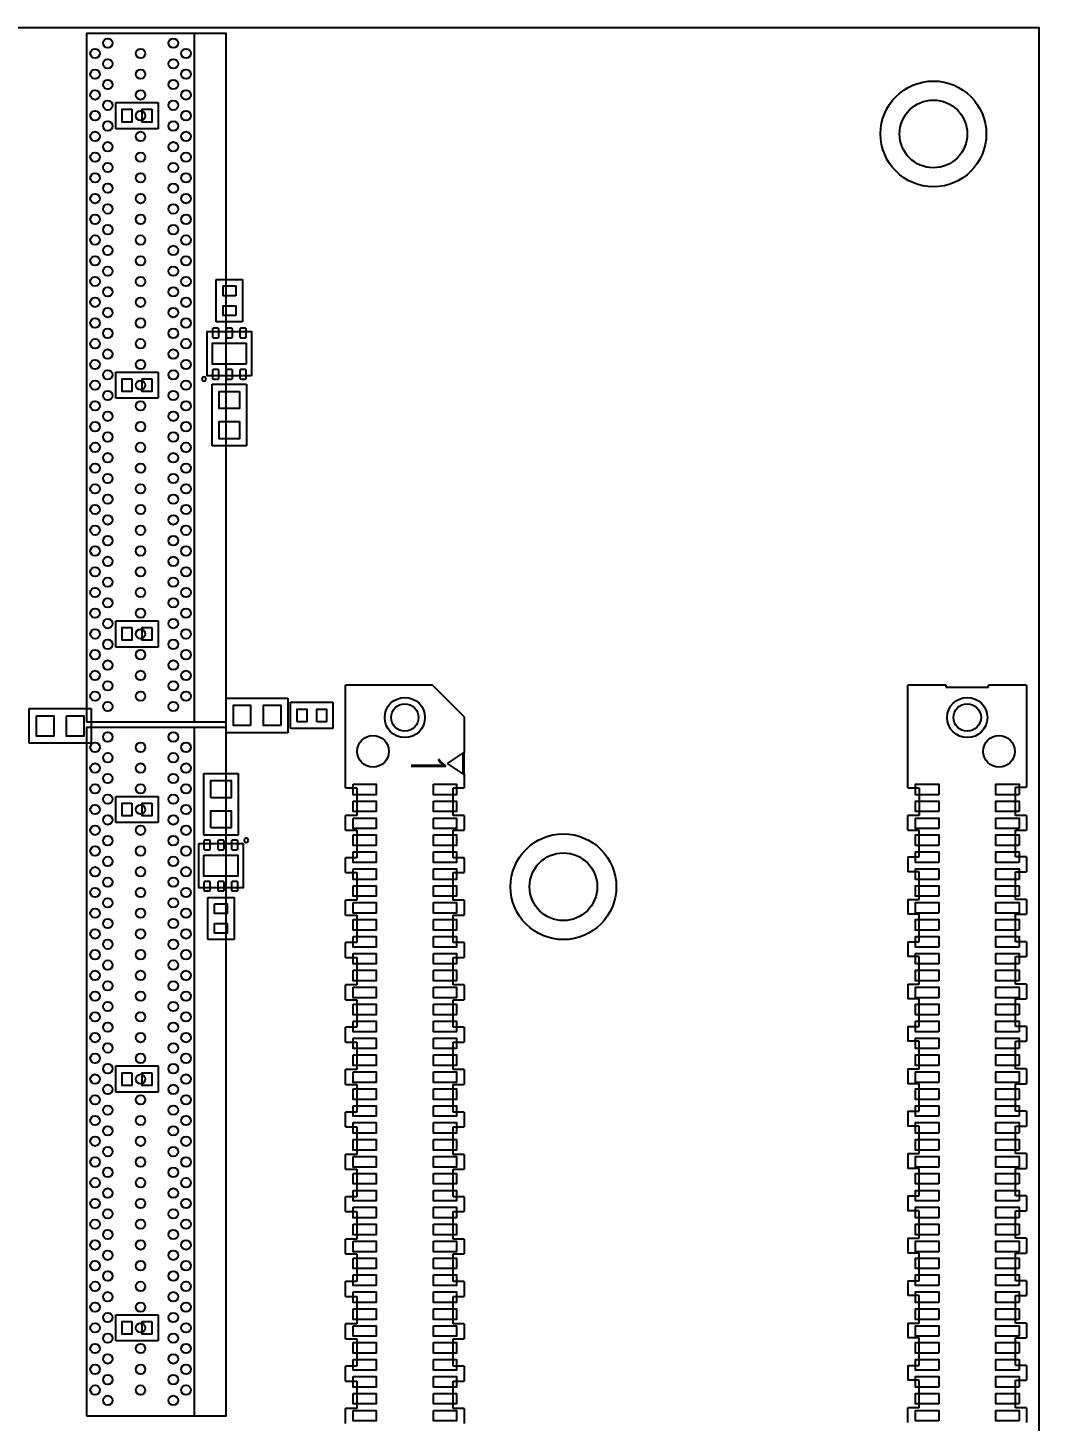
# Model space of a CAD drawing. Extents: x 0 to 85, y 0 to 131.
# Drawn here: x 37.2 to 85, y 65.3 to 131.2 of the extents above; entities that cross this region are included whole.
import ezdxf

# ---------------------------------------------------------------- set-up
doc = ezdxf.new("R2010")
doc.units = 0
doc.header["$MEASUREMENT"] = 0
doc.layers.get('0').update_dxf_attribs({"color": 2, "true_color": 0xffff00})
for name, color, linetype, true_color in [('1', 3, 'Continuous', 0x00ff00), ('2', 94, 'Continuous', 0x008000), ('3', 1, 'Continuous', 0xff0000), ('4', 14, 'Continuous', 0x800000)]:
    doc.layers.add(name, color=color, linetype=linetype, true_color=true_color)
doc.layers.add('MNT_HOLES', color=6, linetype='Continuous', lineweight=25, true_color=0xff00ff)
doc.styles.add('textstyle2', font='')
doc.styles.get('textstyle2').set_extended_font_data('standard')

msp = doc.modelspace()

# ---------------------------------------------------------------- linework, layer by layer
msp.add_lwpolyline([(85, 0), (85, 131.2), (0, 131.2), (0, 0)], close=True)
at = {"layer": '1'}
for points in [[(41.329, 127.67), (43.331, 127.67)], [(41.329, 126.43), (41.329, 127.67)], [(43.331, 127.67), (43.33, 127.07)], [(43.33, 127.07), (43.331, 126.43)], [(43.331, 126.43), (41.329, 126.43)], [(46.08, 119.3), (47.32, 119.3)], [(46.08, 117.3), (46.08, 119.3)], [(47.32, 119.3), (47.32, 117.3)], [(46.72, 117.3), (46.08, 117.3)], [(47.32, 117.3), (46.72, 117.3)], [(47.75, 114.75), (45.65, 114.75), (45.65, 116.85), (47.75, 116.85), (47.75, 114.75)], [(41.33, 114.93), (43.33, 114.93)], [(41.33, 113.69), (41.33, 114.93)], [(43.33, 114.93), (43.33, 114.33)], [(43.33, 114.33), (43.33, 113.69)], [(45.887, 114.36), (47.513, 114.36)], [(45.887, 111.439), (45.887, 114.36)], [(47.513, 114.36), (47.513, 111.439)], [(43.33, 113.69), (41.33, 113.69)], [(47.513, 111.439), (45.887, 111.439)], [(41.33, 103.17), (43.33, 103.17)], [(41.33, 101.93), (41.33, 103.17)], [(43.33, 103.17), (43.33, 102.57)], [(43.33, 102.57), (43.33, 101.93)], [(43.33, 101.93), (41.33, 101.93)], [(56.302, 100.13), (52.196, 100.13)], [(52.196, 95.273), (52.196, 100.13)], [(52.196, 95.273), (52.196, 100.13)], [(57.804, 98.628), (56.302, 100.13)], [(78.796, 95.272), (78.796, 100.13)], [(80.598, 100.13), (78.796, 100.13)], [(80.598, 100.029), (80.598, 100.13)], [(82.601, 100.029), (82.601, 100.13)], [(84.404, 100.13), (82.601, 100.13)], [(84.404, 100.13), (84.404, 95.312)], [(46.55, 99.513), (49.472, 99.513)], [(46.551, 97.875), (46.55, 99.513)], [(49.472, 99.513), (49.472, 97.875)], [(80.598, 100.029), (82.601, 100.029)], [(37.24, 99.019), (40.161, 99.019)], [(37.24, 97.381), (37.24, 99.019)], [(40.161, 99.019), (40.161, 97.381)], [(49.6, 99.32), (51.6, 99.32)], [(49.6, 98.68), (49.6, 99.32)], [(51.6, 99.32), (51.6, 98.08)], [(49.6, 98.08), (49.6, 98.68)], [(57.804, 98.628), (57.804, 96.925)], [(49.472, 97.875), (46.551, 97.875)], [(51.6, 98.08), (49.6, 98.08)], [(40.161, 97.381), (37.24, 97.381)], [(57.755, 96.925), (57.003, 96.425)], [(57.755, 95.924), (57.755, 96.925)], [(57.755, 96.925), (57.804, 96.925)], [(57.804, 96.425), (57.804, 96.925)], [(57.003, 96.425), (57.755, 95.924)], [(57.755, 96.425), (57.804, 96.425)], [(57.804, 95.924), (57.804, 96.425)], [(45.487, 93.04), (45.487, 95.961)], [(45.487, 95.961), (47.113, 95.961)], [(47.113, 95.961), (47.113, 93.04)], [(57.755, 95.924), (57.804, 95.924)], [(57.804, 95.924), (57.804, 95.273)], [(57.804, 95.924), (57.804, 95.273)], [(57.804, 95.924), (57.804, 95.273)], [(41.33, 94.87), (43.33, 94.87)], [(41.33, 93.63), (41.33, 94.87)], [(43.33, 94.87), (43.33, 94.27)], [(52.196, 95.273), (52.722, 95.273)], [(52.722, 95.273), (52.722, 93.971)], [(57.279, 95.273), (57.804, 95.273)], [(57.279, 93.971), (57.279, 95.273)], [(78.796, 95.272), (79.321, 95.272)], [(79.321, 95.272), (79.321, 93.97)], [(83.878, 93.97), (83.878, 95.312)], [(83.878, 95.312), (84.404, 95.312)], [(43.33, 94.27), (43.33, 93.63)], [(43.33, 93.63), (41.33, 93.63)], [(52.722, 93.971), (52.196, 93.971)], [(52.196, 93.27), (52.196, 93.971)], [(57.804, 93.971), (57.279, 93.971)], [(57.804, 93.971), (57.804, 93.27)], [(78.796, 93.269), (78.796, 93.97)], [(79.321, 93.97), (78.796, 93.97)], [(84.404, 93.97), (83.878, 93.97)], [(84.404, 93.97), (84.404, 93.269)], [(47.113, 93.04), (45.487, 93.04)], [(52.196, 93.27), (52.722, 93.27)], [(52.722, 93.27), (52.722, 91.968)], [(57.279, 93.27), (57.804, 93.27)], [(57.279, 91.968), (57.279, 93.27)], [(78.796, 93.269), (79.321, 93.269)], [(79.321, 92.008), (79.321, 93.269)], [(83.878, 93.269), (84.404, 93.269)], [(83.878, 92.008), (83.878, 93.269)], [(45.25, 92.65), (47.35, 92.65), (47.35, 90.55), (45.25, 90.55), (45.25, 92.65)], [(52.722, 91.968), (52.196, 91.968)], [(52.196, 91.267), (52.196, 91.968)], [(57.804, 91.968), (57.279, 91.968)], [(57.804, 91.968), (57.804, 91.267)], [(78.795, 92.008), (79.321, 92.008)], [(78.795, 92.008), (78.795, 91.307)], [(84.404, 92.008), (83.878, 92.008)], [(84.404, 92.008), (84.404, 91.307)], [(52.196, 91.267), (52.722, 91.267)], [(52.722, 91.267), (52.722, 89.966)], [(57.279, 89.966), (57.279, 91.267)], [(57.279, 91.267), (57.804, 91.267)], [(79.321, 91.307), (78.795, 91.307)], [(79.321, 90.005), (79.321, 91.307)], [(83.878, 90.005), (83.878, 91.307)], [(83.878, 91.307), (84.404, 91.307)], [(45.68, 90.1), (46.28, 90.1)], [(45.68, 88.1), (45.68, 90.1)], [(46.28, 90.1), (46.92, 90.1)], [(46.92, 90.1), (46.92, 88.1)], [(52.722, 89.966), (52.196, 89.966)], [(52.196, 89.264), (52.196, 89.966)], [(57.804, 89.966), (57.279, 89.966)], [(57.804, 89.966), (57.804, 89.264)], [(78.795, 90.005), (78.795, 89.304)], [(78.795, 90.005), (79.321, 90.005)], [(84.404, 90.005), (83.878, 90.005)], [(84.404, 90.005), (84.404, 89.304)], [(52.196, 89.264), (52.722, 89.264)], [(52.722, 89.264), (52.722, 87.963)], [(57.279, 87.963), (57.279, 89.264)], [(57.279, 89.264), (57.804, 89.264)], [(79.321, 89.304), (78.795, 89.304)], [(79.321, 88.002), (79.321, 89.304)], [(83.878, 88.002), (83.878, 89.304)], [(83.878, 89.304), (84.404, 89.304)], [(46.92, 88.1), (45.68, 88.1)], [(52.722, 87.963), (52.196, 87.963)], [(52.196, 87.261), (52.196, 87.963)], [(57.804, 87.963), (57.279, 87.963)], [(57.804, 87.963), (57.804, 87.261)], [(78.795, 88.002), (79.321, 88.002)], [(78.795, 88.002), (78.795, 87.301)], [(84.404, 88.002), (83.878, 88.002)], [(84.404, 88.002), (84.404, 87.301)], [(52.196, 87.261), (52.722, 87.261)], [(52.722, 87.261), (52.722, 85.96)], [(57.279, 85.96), (57.279, 87.261)], [(57.279, 87.261), (57.804, 87.261)], [(79.321, 87.301), (78.795, 87.301)], [(79.321, 85.999), (79.321, 87.301)], [(83.878, 85.999), (83.878, 87.301)], [(83.878, 87.301), (84.404, 87.301)], [(52.722, 85.96), (52.196, 85.96)], [(52.196, 85.259), (52.196, 85.96)], [(57.804, 85.96), (57.279, 85.96)], [(57.804, 85.96), (57.804, 85.259)], [(78.795, 85.999), (78.795, 85.298)], [(78.795, 85.999), (79.321, 85.999)], [(84.404, 85.999), (83.878, 85.999)], [(84.404, 85.999), (84.404, 85.298)], [(52.196, 85.259), (52.722, 85.259)], [(52.722, 85.259), (52.722, 83.957)], [(57.279, 85.259), (57.804, 85.259)], [(57.279, 83.957), (57.279, 85.259)], [(79.321, 85.298), (78.795, 85.298)], [(79.321, 83.996), (79.321, 85.298)], [(83.878, 83.996), (83.878, 85.298)], [(83.878, 85.298), (84.404, 85.298)], [(52.722, 83.957), (52.196, 83.957)], [(52.196, 83.256), (52.196, 83.957)], [(57.804, 83.957), (57.279, 83.957)], [(57.804, 83.957), (57.804, 83.256)], [(78.795, 83.996), (79.321, 83.996)], [(78.795, 83.996), (78.795, 83.295)], [(84.404, 83.996), (83.878, 83.996)], [(84.404, 83.996), (84.404, 83.295)], [(52.196, 83.256), (52.722, 83.256)], [(52.722, 83.256), (52.722, 81.954)], [(57.279, 83.256), (57.804, 83.256)], [(57.279, 81.954), (57.279, 83.256)], [(79.321, 83.295), (78.795, 83.295)], [(79.321, 81.993), (79.321, 83.295)], [(83.878, 81.993), (83.878, 83.295)], [(83.878, 83.295), (84.404, 83.295)], [(41.33, 82.13), (43.33, 82.13)], [(41.33, 80.89), (41.33, 82.13)], [(43.33, 82.13), (43.33, 81.53)], [(52.722, 81.954), (52.196, 81.954)], [(52.196, 81.253), (52.196, 81.954)], [(57.804, 81.954), (57.279, 81.954)], [(57.804, 81.954), (57.804, 81.253)], [(78.795, 81.993), (78.795, 81.292)], [(78.795, 81.993), (79.321, 81.993)], [(84.404, 81.993), (83.878, 81.993)], [(84.404, 81.993), (84.404, 81.292)], [(43.33, 81.53), (43.33, 80.89)], [(52.196, 81.253), (52.722, 81.253)], [(52.722, 81.253), (52.722, 79.951)], [(57.279, 79.951), (57.279, 81.253)], [(57.279, 81.253), (57.804, 81.253)], [(79.321, 81.292), (78.795, 81.292)], [(79.321, 79.99), (79.321, 81.292)], [(83.878, 79.99), (83.878, 81.292)], [(83.878, 81.292), (84.404, 81.292)], [(43.33, 80.89), (41.33, 80.89)], [(52.722, 79.951), (52.196, 79.951)], [(52.196, 79.25), (52.196, 79.951)], [(57.804, 79.951), (57.279, 79.951)], [(57.804, 79.951), (57.804, 79.25)], [(78.795, 79.99), (79.321, 79.99)], [(78.795, 79.99), (78.795, 79.289)], [(84.404, 79.99), (83.878, 79.99)], [(84.404, 79.99), (84.404, 79.289)], [(52.196, 79.25), (52.722, 79.25)], [(52.722, 79.25), (52.722, 77.948)], [(57.279, 79.25), (57.804, 79.25)], [(57.279, 77.948), (57.279, 79.25)], [(79.321, 79.289), (78.795, 79.289)], [(79.321, 77.987), (79.321, 79.289)], [(83.878, 77.987), (83.878, 79.289)], [(83.878, 79.289), (84.404, 79.289)], [(52.722, 77.948), (52.196, 77.948)], [(52.196, 77.247), (52.196, 77.948)], [(57.804, 77.948), (57.279, 77.948)], [(57.804, 77.948), (57.804, 77.247)], [(78.795, 77.987), (78.795, 77.286)], [(78.795, 77.987), (79.321, 77.987)], [(84.404, 77.987), (83.878, 77.987)], [(84.404, 77.987), (84.404, 77.286)], [(52.196, 77.247), (52.722, 77.247)], [(52.722, 77.247), (52.722, 75.945)], [(57.279, 77.247), (57.804, 77.247)], [(57.279, 75.945), (57.279, 77.247)], [(79.321, 77.286), (78.795, 77.286)], [(79.321, 75.984), (79.321, 77.286)], [(83.878, 75.984), (83.878, 77.286)], [(83.878, 77.286), (84.404, 77.286)], [(52.722, 75.945), (52.196, 75.945)], [(52.196, 75.244), (52.196, 75.945)], [(57.804, 75.945), (57.279, 75.945)], [(57.804, 75.945), (57.804, 75.244)], [(78.795, 75.984), (79.321, 75.984)], [(78.795, 75.984), (78.795, 75.283)], [(84.404, 75.984), (83.878, 75.984)], [(84.404, 75.984), (84.404, 75.283)], [(52.196, 75.244), (52.722, 75.244)], [(52.722, 75.244), (52.722, 73.942)], [(57.279, 73.942), (57.279, 75.244)], [(57.279, 75.244), (57.804, 75.244)], [(79.321, 75.283), (78.795, 75.283)], [(79.321, 73.982), (79.321, 75.283)], [(83.878, 73.982), (83.878, 75.283)], [(83.878, 75.283), (84.404, 75.283)], [(52.722, 73.942), (52.196, 73.942)], [(52.196, 73.241), (52.196, 73.942)], [(57.804, 73.942), (57.279, 73.942)], [(57.804, 73.942), (57.804, 73.241)], [(78.795, 73.982), (78.795, 73.28)], [(78.795, 73.982), (79.321, 73.982)], [(84.404, 73.982), (83.878, 73.982)], [(84.404, 73.982), (84.404, 73.28)], [(52.196, 73.241), (52.722, 73.241)], [(52.722, 73.241), (52.722, 71.939)], [(57.279, 73.241), (57.804, 73.241)], [(57.279, 71.939), (57.279, 73.241)], [(79.321, 73.28), (78.795, 73.28)], [(79.321, 71.979), (79.321, 73.28)], [(83.878, 71.979), (83.878, 73.28)], [(83.878, 73.28), (84.404, 73.28)], [(52.722, 71.939), (52.196, 71.939)], [(52.196, 71.238), (52.196, 71.939)], [(57.804, 71.939), (57.279, 71.939)], [(57.804, 71.939), (57.804, 71.238)], [(78.795, 71.979), (79.321, 71.979)], [(78.795, 71.979), (78.795, 71.277)], [(84.404, 71.979), (83.878, 71.979)], [(84.404, 71.979), (84.404, 71.277)], [(52.196, 71.238), (52.722, 71.238)], [(52.722, 71.238), (52.722, 69.936)], [(57.279, 71.238), (57.804, 71.238)], [(57.279, 69.936), (57.279, 71.238)], [(79.321, 71.277), (78.795, 71.277)], [(79.321, 69.976), (79.321, 71.277)], [(83.878, 69.976), (83.878, 71.277)], [(83.878, 71.277), (84.404, 71.277)], [(41.33, 70.37), (43.33, 70.37)], [(41.33, 69.13), (41.33, 70.37)], [(43.33, 70.37), (43.33, 69.77)], [(52.196, 69.235), (52.196, 69.936)], [(52.722, 69.936), (52.196, 69.936)], [(57.804, 69.936), (57.279, 69.936)], [(57.804, 69.936), (57.804, 69.235)], [(78.795, 69.976), (78.795, 69.275)], [(78.795, 69.976), (79.321, 69.976)], [(84.404, 69.976), (83.878, 69.976)], [(84.404, 69.976), (84.404, 69.275)], [(43.33, 69.77), (43.33, 69.13)], [(52.196, 69.235), (52.722, 69.235)], [(52.722, 69.235), (52.722, 67.934)], [(57.279, 67.934), (57.279, 69.235)], [(57.279, 69.235), (57.804, 69.235)], [(79.321, 69.275), (78.795, 69.275)], [(79.321, 67.973), (79.321, 69.275)], [(83.878, 67.973), (83.878, 69.275)], [(83.878, 69.275), (84.404, 69.275)], [(43.33, 69.13), (41.33, 69.13)], [(52.722, 67.934), (52.196, 67.934)], [(52.196, 67.233), (52.196, 67.934)], [(57.804, 67.934), (57.279, 67.934)], [(57.804, 67.934), (57.804, 67.233)], [(78.795, 67.973), (79.321, 67.973)], [(78.795, 67.973), (78.795, 67.272)], [(84.404, 67.973), (83.878, 67.973)], [(84.404, 67.973), (84.404, 67.272)], [(52.196, 67.233), (52.722, 67.233)], [(52.722, 67.233), (52.722, 65.931)], [(57.279, 65.931), (57.279, 67.233)], [(57.279, 67.233), (57.804, 67.233)], [(79.321, 67.272), (78.795, 67.272)], [(79.321, 65.97), (79.321, 67.272)], [(83.878, 65.97), (83.878, 67.272)], [(83.878, 67.272), (84.404, 67.272)], [(52.722, 65.931), (52.196, 65.931)], [(52.196, 65.23), (52.196, 65.931)], [(57.804, 65.931), (57.279, 65.931)], [(57.804, 65.931), (57.804, 65.23)], [(78.796, 65.269), (78.796, 65.97)], [(79.321, 65.97), (78.796, 65.97)], [(84.404, 65.97), (83.878, 65.97)], [(84.404, 65.97), (84.404, 65.269)]]:
    msp.add_lwpolyline(points, dxfattribs=at)
for points in [[(45.6, 114.6, 1), (45.4, 114.6, 1), (45.6, 114.6)], [(47.6, 92.8, 1), (47.4, 92.8, 1), (47.6, 92.8)]]:
    msp.add_lwpolyline(points, format="xyb", dxfattribs=at)
at = {"layer": '2'}
for points in [[(42.09, 127.35), (42.09, 126.75), (41.63, 126.75), (41.63, 127.35)], [(43.03, 127.35), (43.03, 126.75), (42.57, 126.75), (42.57, 127.35)], [(47, 118.54), (46.4, 118.54), (46.4, 119), (47, 119)], [(47, 117.6), (46.4, 117.6), (46.4, 118.06), (47, 118.06)], [(47.5, 115.3), (45.9, 115.3), (45.9, 116.3), (47.5, 116.3)], [(42.09, 114.61), (42.09, 114.01), (41.63, 114.01), (41.63, 114.61)], [(43.03, 114.61), (43.03, 114.01), (42.57, 114.01), (42.57, 114.61)], [(47.182, 114.016), (47.182, 113.204), (46.218, 113.204), (46.218, 114.016)], [(47.182, 112.594), (47.182, 111.781), (46.218, 111.781), (46.218, 112.594)], [(42.09, 102.85), (42.09, 102.25), (41.63, 102.25), (41.63, 102.85)], [(43.03, 102.85), (43.03, 102.25), (42.57, 102.25), (42.57, 102.85)], [(47.706, 98.218), (46.894, 98.218), (46.894, 99.183), (47.706, 99.183)], [(49.129, 98.218), (48.316, 98.218), (48.316, 99.183), (49.129, 99.183)], [(49.9, 98.4), (49.9, 99), (50.36, 99), (50.36, 98.4)], [(50.84, 98.4), (50.84, 99), (51.3, 99), (51.3, 98.4)], [(37.584, 98.677), (38.397, 98.677), (38.397, 97.712), (37.584, 97.712)], [(39.005, 98.677), (39.819, 98.677), (39.819, 97.712), (39.005, 97.712)], [(45.817, 94.805), (45.817, 95.618), (46.782, 95.618), (46.782, 94.805)], [(52.55, 95.45), (53.65, 95.45), (53.65, 94.95), (52.55, 94.95)], [(56.35, 95.45), (57.45, 95.45), (57.45, 94.95), (56.35, 94.95)], [(80.25, 94.95), (79.15, 94.95), (79.15, 95.45), (80.25, 95.45)], [(84.05, 94.95), (82.95, 94.95), (82.95, 95.45), (84.05, 95.45)], [(42.09, 94.55), (42.09, 93.95), (41.63, 93.95), (41.63, 94.55)], [(43.03, 94.55), (43.03, 93.95), (42.57, 93.95), (42.57, 94.55)], [(45.817, 93.383), (45.817, 94.196), (46.782, 94.196), (46.782, 93.383)], [(52.55, 94.65), (53.65, 94.65), (53.65, 94.15), (52.55, 94.15)], [(56.35, 94.65), (57.45, 94.65), (57.45, 94.15), (56.35, 94.15)], [(80.25, 94.15), (79.15, 94.15), (79.15, 94.65), (80.25, 94.65)], [(84.05, 94.15), (82.95, 94.15), (82.95, 94.65), (84.05, 94.65)], [(52.55, 93.85), (53.65, 93.85), (53.65, 93.35), (52.55, 93.35)], [(56.35, 93.85), (57.45, 93.85), (57.45, 93.35), (56.35, 93.35)], [(80.25, 93.35), (79.15, 93.35), (79.15, 93.85), (80.25, 93.85)], [(84.05, 93.35), (82.95, 93.35), (82.95, 93.85), (84.05, 93.85)], [(52.55, 93.05), (53.65, 93.05), (53.65, 92.55), (52.55, 92.55)], [(56.35, 93.05), (57.45, 93.05), (57.45, 92.55), (56.35, 92.55)], [(80.25, 92.55), (79.15, 92.55), (79.15, 93.05), (80.25, 93.05)], [(84.05, 92.55), (82.95, 92.55), (82.95, 93.05), (84.05, 93.05)], [(52.55, 92.25), (53.65, 92.25), (53.65, 91.75), (52.55, 91.75)], [(56.35, 92.25), (57.45, 92.25), (57.45, 91.75), (56.35, 91.75)], [(80.25, 91.75), (79.15, 91.75), (79.15, 92.25), (80.25, 92.25)], [(84.05, 91.75), (82.95, 91.75), (82.95, 92.25), (84.05, 92.25)], [(45.5, 92.1), (47.1, 92.1), (47.1, 91.1), (45.5, 91.1)], [(52.55, 91.45), (53.65, 91.45), (53.65, 90.95), (52.55, 90.95)], [(56.35, 91.45), (57.45, 91.45), (57.45, 90.95), (56.35, 90.95)], [(80.25, 90.95), (79.15, 90.95), (79.15, 91.45), (80.25, 91.45)], [(84.05, 90.95), (82.95, 90.95), (82.95, 91.45), (84.05, 91.45)], [(52.55, 90.65), (53.65, 90.65), (53.65, 90.15), (52.55, 90.15)], [(56.35, 90.65), (57.45, 90.65), (57.45, 90.15), (56.35, 90.15)], [(80.25, 90.15), (79.15, 90.15), (79.15, 90.65), (80.25, 90.65)], [(84.05, 90.15), (82.95, 90.15), (82.95, 90.65), (84.05, 90.65)], [(46, 89.8), (46.6, 89.8), (46.6, 89.34), (46, 89.34)], [(52.55, 89.85), (53.65, 89.85), (53.65, 89.35), (52.55, 89.35)], [(56.35, 89.85), (57.45, 89.85), (57.45, 89.35), (56.35, 89.35)], [(80.25, 89.35), (79.15, 89.35), (79.15, 89.85), (80.25, 89.85)], [(84.05, 89.35), (82.95, 89.35), (82.95, 89.85), (84.05, 89.85)], [(52.55, 89.05), (53.65, 89.05), (53.65, 88.55), (52.55, 88.55)], [(56.35, 89.05), (57.45, 89.05), (57.45, 88.55), (56.35, 88.55)], [(80.25, 88.55), (79.15, 88.55), (79.15, 89.05), (80.25, 89.05)], [(84.05, 88.55), (82.95, 88.55), (82.95, 89.05), (84.05, 89.05)], [(46, 88.86), (46.6, 88.86), (46.6, 88.4), (46, 88.4)], [(52.55, 88.25), (53.65, 88.25), (53.65, 87.75), (52.55, 87.75)], [(56.35, 88.25), (57.45, 88.25), (57.45, 87.75), (56.35, 87.75)], [(80.25, 87.75), (79.15, 87.75), (79.15, 88.25), (80.25, 88.25)], [(84.05, 87.75), (82.95, 87.75), (82.95, 88.25), (84.05, 88.25)], [(52.55, 87.45), (53.65, 87.45), (53.65, 86.95), (52.55, 86.95)], [(56.35, 87.45), (57.45, 87.45), (57.45, 86.95), (56.35, 86.95)], [(80.25, 86.95), (79.15, 86.95), (79.15, 87.45), (80.25, 87.45)], [(84.05, 86.95), (82.95, 86.95), (82.95, 87.45), (84.05, 87.45)], [(52.55, 86.65), (53.65, 86.65), (53.65, 86.15), (52.55, 86.15)], [(56.35, 86.65), (57.45, 86.65), (57.45, 86.15), (56.35, 86.15)], [(80.25, 86.15), (79.15, 86.15), (79.15, 86.65), (80.25, 86.65)], [(84.05, 86.15), (82.95, 86.15), (82.95, 86.65), (84.05, 86.65)], [(52.55, 85.85), (53.65, 85.85), (53.65, 85.35), (52.55, 85.35)], [(56.35, 85.85), (57.45, 85.85), (57.45, 85.35), (56.35, 85.35)], [(80.25, 85.35), (79.15, 85.35), (79.15, 85.85), (80.25, 85.85)], [(84.05, 85.35), (82.95, 85.35), (82.95, 85.85), (84.05, 85.85)], [(52.55, 85.05), (53.65, 85.05), (53.65, 84.55), (52.55, 84.55)], [(56.35, 85.05), (57.45, 85.05), (57.45, 84.55), (56.35, 84.55)], [(80.25, 84.55), (79.15, 84.55), (79.15, 85.05), (80.25, 85.05)], [(84.05, 84.55), (82.95, 84.55), (82.95, 85.05), (84.05, 85.05)], [(52.55, 84.25), (53.65, 84.25), (53.65, 83.75), (52.55, 83.75)], [(56.35, 84.25), (57.45, 84.25), (57.45, 83.75), (56.35, 83.75)], [(80.25, 83.75), (79.15, 83.75), (79.15, 84.25), (80.25, 84.25)], [(84.05, 83.75), (82.95, 83.75), (82.95, 84.25), (84.05, 84.25)], [(52.55, 83.45), (53.65, 83.45), (53.65, 82.95), (52.55, 82.95)], [(56.35, 83.45), (57.45, 83.45), (57.45, 82.95), (56.35, 82.95)], [(80.25, 82.95), (79.15, 82.95), (79.15, 83.45), (80.25, 83.45)], [(84.05, 82.95), (82.95, 82.95), (82.95, 83.45), (84.05, 83.45)], [(52.55, 82.65), (53.65, 82.65), (53.65, 82.15), (52.55, 82.15)], [(56.35, 82.65), (57.45, 82.65), (57.45, 82.15), (56.35, 82.15)], [(80.25, 82.15), (79.15, 82.15), (79.15, 82.65), (80.25, 82.65)], [(84.05, 82.15), (82.95, 82.15), (82.95, 82.65), (84.05, 82.65)], [(42.09, 81.81), (42.09, 81.21), (41.63, 81.21), (41.63, 81.81)], [(43.03, 81.81), (43.03, 81.21), (42.57, 81.21), (42.57, 81.81)], [(52.55, 81.85), (53.65, 81.85), (53.65, 81.35), (52.55, 81.35)], [(56.35, 81.85), (57.45, 81.85), (57.45, 81.35), (56.35, 81.35)], [(80.25, 81.35), (79.15, 81.35), (79.15, 81.85), (80.25, 81.85)], [(84.05, 81.35), (82.95, 81.35), (82.95, 81.85), (84.05, 81.85)], [(52.55, 81.05), (53.65, 81.05), (53.65, 80.55), (52.55, 80.55)], [(56.35, 81.05), (57.45, 81.05), (57.45, 80.55), (56.35, 80.55)], [(80.25, 80.55), (79.15, 80.55), (79.15, 81.05), (80.25, 81.05)], [(84.05, 80.55), (82.95, 80.55), (82.95, 81.05), (84.05, 81.05)], [(52.55, 80.25), (53.65, 80.25), (53.65, 79.75), (52.55, 79.75)], [(56.35, 80.25), (57.45, 80.25), (57.45, 79.75), (56.35, 79.75)], [(80.25, 79.75), (79.15, 79.75), (79.15, 80.25), (80.25, 80.25)], [(84.05, 79.75), (82.95, 79.75), (82.95, 80.25), (84.05, 80.25)], [(52.55, 79.45), (53.65, 79.45), (53.65, 78.95), (52.55, 78.95)], [(56.35, 79.45), (57.45, 79.45), (57.45, 78.95), (56.35, 78.95)], [(80.25, 78.95), (79.15, 78.95), (79.15, 79.45), (80.25, 79.45)], [(84.05, 78.95), (82.95, 78.95), (82.95, 79.45), (84.05, 79.45)], [(52.55, 78.65), (53.65, 78.65), (53.65, 78.15), (52.55, 78.15)], [(56.35, 78.65), (57.45, 78.65), (57.45, 78.15), (56.35, 78.15)], [(80.25, 78.15), (79.15, 78.15), (79.15, 78.65), (80.25, 78.65)], [(84.05, 78.15), (82.95, 78.15), (82.95, 78.65), (84.05, 78.65)], [(52.55, 77.85), (53.65, 77.85), (53.65, 77.35), (52.55, 77.35)], [(56.35, 77.85), (57.45, 77.85), (57.45, 77.35), (56.35, 77.35)], [(80.25, 77.35), (79.15, 77.35), (79.15, 77.85), (80.25, 77.85)], [(84.05, 77.35), (82.95, 77.35), (82.95, 77.85), (84.05, 77.85)], [(52.55, 77.05), (53.65, 77.05), (53.65, 76.55), (52.55, 76.55)], [(56.35, 77.05), (57.45, 77.05), (57.45, 76.55), (56.35, 76.55)], [(80.25, 76.55), (79.15, 76.55), (79.15, 77.05), (80.25, 77.05)], [(84.05, 76.55), (82.95, 76.55), (82.95, 77.05), (84.05, 77.05)], [(52.55, 76.25), (53.65, 76.25), (53.65, 75.75), (52.55, 75.75)], [(56.35, 76.25), (57.45, 76.25), (57.45, 75.75), (56.35, 75.75)], [(80.25, 75.75), (79.15, 75.75), (79.15, 76.25), (80.25, 76.25)], [(84.05, 75.75), (82.95, 75.75), (82.95, 76.25), (84.05, 76.25)], [(52.55, 75.45), (53.65, 75.45), (53.65, 74.95), (52.55, 74.95)], [(56.35, 75.45), (57.45, 75.45), (57.45, 74.95), (56.35, 74.95)], [(80.25, 74.95), (79.15, 74.95), (79.15, 75.45), (80.25, 75.45)], [(84.05, 74.95), (82.95, 74.95), (82.95, 75.45), (84.05, 75.45)], [(52.55, 74.65), (53.65, 74.65), (53.65, 74.15), (52.55, 74.15)], [(56.35, 74.65), (57.45, 74.65), (57.45, 74.15), (56.35, 74.15)], [(80.25, 74.15), (79.15, 74.15), (79.15, 74.65), (80.25, 74.65)], [(84.05, 74.15), (82.95, 74.15), (82.95, 74.65), (84.05, 74.65)], [(52.55, 73.85), (53.65, 73.85), (53.65, 73.35), (52.55, 73.35)], [(56.35, 73.85), (57.45, 73.85), (57.45, 73.35), (56.35, 73.35)], [(80.25, 73.35), (79.15, 73.35), (79.15, 73.85), (80.25, 73.85)], [(84.05, 73.35), (82.95, 73.35), (82.95, 73.85), (84.05, 73.85)], [(52.55, 73.05), (53.65, 73.05), (53.65, 72.55), (52.55, 72.55)], [(56.35, 73.05), (57.45, 73.05), (57.45, 72.55), (56.35, 72.55)], [(80.25, 72.55), (79.15, 72.55), (79.15, 73.05), (80.25, 73.05)], [(84.05, 72.55), (82.95, 72.55), (82.95, 73.05), (84.05, 73.05)], [(52.55, 72.25), (53.65, 72.25), (53.65, 71.75), (52.55, 71.75)], [(56.35, 72.25), (57.45, 72.25), (57.45, 71.75), (56.35, 71.75)], [(80.25, 71.75), (79.15, 71.75), (79.15, 72.25), (80.25, 72.25)], [(84.05, 71.75), (82.95, 71.75), (82.95, 72.25), (84.05, 72.25)], [(52.55, 71.45), (53.65, 71.45), (53.65, 70.95), (52.55, 70.95)], [(56.35, 71.45), (57.45, 71.45), (57.45, 70.95), (56.35, 70.95)], [(80.25, 70.95), (79.15, 70.95), (79.15, 71.45), (80.25, 71.45)], [(84.05, 70.95), (82.95, 70.95), (82.95, 71.45), (84.05, 71.45)], [(52.55, 70.65), (53.65, 70.65), (53.65, 70.15), (52.55, 70.15)], [(56.35, 70.65), (57.45, 70.65), (57.45, 70.15), (56.35, 70.15)], [(80.25, 70.15), (79.15, 70.15), (79.15, 70.65), (80.25, 70.65)], [(84.05, 70.15), (82.95, 70.15), (82.95, 70.65), (84.05, 70.65)], [(42.09, 70.05), (42.09, 69.45), (41.63, 69.45), (41.63, 70.05)], [(43.03, 70.05), (43.03, 69.45), (42.57, 69.45), (42.57, 70.05)], [(52.55, 69.85), (53.65, 69.85), (53.65, 69.35), (52.55, 69.35)], [(56.35, 69.85), (57.45, 69.85), (57.45, 69.35), (56.35, 69.35)], [(80.25, 69.35), (79.15, 69.35), (79.15, 69.85), (80.25, 69.85)], [(84.05, 69.35), (82.95, 69.35), (82.95, 69.85), (84.05, 69.85)], [(52.55, 69.05), (53.65, 69.05), (53.65, 68.55), (52.55, 68.55)], [(56.35, 69.05), (57.45, 69.05), (57.45, 68.55), (56.35, 68.55)], [(80.25, 68.55), (79.15, 68.55), (79.15, 69.05), (80.25, 69.05)], [(84.05, 68.55), (82.95, 68.55), (82.95, 69.05), (84.05, 69.05)], [(52.55, 68.25), (53.65, 68.25), (53.65, 67.75), (52.55, 67.75)], [(56.35, 68.25), (57.45, 68.25), (57.45, 67.75), (56.35, 67.75)], [(80.25, 67.75), (79.15, 67.75), (79.15, 68.25), (80.25, 68.25)], [(84.05, 67.75), (82.95, 67.75), (82.95, 68.25), (84.05, 68.25)], [(52.55, 67.45), (53.65, 67.45), (53.65, 66.95), (52.55, 66.95)], [(56.35, 67.45), (57.45, 67.45), (57.45, 66.95), (56.35, 66.95)], [(80.25, 66.95), (79.15, 66.95), (79.15, 67.45), (80.25, 67.45)], [(84.05, 66.95), (82.95, 66.95), (82.95, 67.45), (84.05, 67.45)], [(52.55, 66.65), (53.65, 66.65), (53.65, 66.15), (52.55, 66.15)], [(56.35, 66.65), (57.45, 66.65), (57.45, 66.15), (56.35, 66.15)], [(80.25, 66.15), (79.15, 66.15), (79.15, 66.65), (80.25, 66.65)], [(84.05, 66.15), (82.95, 66.15), (82.95, 66.65), (84.05, 66.65)], [(52.55, 65.85), (53.65, 65.85), (53.65, 65.35), (52.55, 65.35)], [(56.35, 65.85), (57.45, 65.85), (57.45, 65.35), (56.35, 65.35)], [(80.25, 65.35), (79.15, 65.35), (79.15, 65.85), (80.25, 65.85)], [(84.05, 65.35), (82.95, 65.35), (82.95, 65.85), (84.05, 65.85)]]:
    msp.add_lwpolyline(points, close=True, dxfattribs=at)
for points in [[(45.9, 116.95), (45.9, 116.6, 0.414214), (45.95, 116.55), (46.15, 116.55, 0.414214), (46.2, 116.6), (46.2, 116.95, 0.414214), (46.15, 117), (45.95, 117, 0.414214)], [(46.55, 116.95), (46.55, 116.6, 0.414214), (46.6, 116.55), (46.8, 116.55, 0.414214), (46.85, 116.6), (46.85, 116.95, 0.414214), (46.8, 117), (46.6, 117, 0.414214)], [(47.2, 116.95), (47.2, 116.6, 0.414214), (47.25, 116.55), (47.45, 116.55, 0.414214), (47.5, 116.6), (47.5, 116.95, 0.414214), (47.45, 117), (47.25, 117, 0.414214)], [(45.9, 115), (45.9, 114.65, 0.414214), (45.95, 114.6), (46.15, 114.6, 0.414214), (46.2, 114.65), (46.2, 115, 0.414214), (46.15, 115.05), (45.95, 115.05, 0.414214)], [(46.55, 115), (46.55, 114.65, 0.414214), (46.6, 114.6), (46.8, 114.6, 0.414214), (46.85, 114.65), (46.85, 115, 0.414214), (46.8, 115.05), (46.6, 115.05, 0.414214)], [(47.2, 115), (47.2, 114.65, 0.414214), (47.25, 114.6), (47.45, 114.6, 0.414214), (47.5, 114.65), (47.5, 115, 0.414214), (47.45, 115.05), (47.25, 115.05, 0.414214)], [(45.8, 92.4), (45.8, 92.75, 0.414214), (45.75, 92.8), (45.55, 92.8, 0.414214), (45.5, 92.75), (45.5, 92.4, 0.414214), (45.55, 92.35), (45.75, 92.35, 0.414214)], [(46.45, 92.4), (46.45, 92.75, 0.414214), (46.4, 92.8), (46.2, 92.8, 0.414214), (46.15, 92.75), (46.15, 92.4, 0.414214), (46.2, 92.35), (46.4, 92.35, 0.414214)], [(47.1, 92.4), (47.1, 92.75, 0.414214), (47.05, 92.8), (46.85, 92.8, 0.414214), (46.8, 92.75), (46.8, 92.4, 0.414214), (46.85, 92.35), (47.05, 92.35, 0.414214)], [(45.8, 90.45), (45.8, 90.8, 0.414214), (45.75, 90.85), (45.55, 90.85, 0.414214), (45.5, 90.8), (45.5, 90.45, 0.414214), (45.55, 90.4), (45.75, 90.4, 0.414214)], [(46.45, 90.45), (46.45, 90.8, 0.414214), (46.4, 90.85), (46.2, 90.85, 0.414214), (46.15, 90.8), (46.15, 90.45, 0.414214), (46.2, 90.4), (46.4, 90.4, 0.414214)], [(47.1, 90.45), (47.1, 90.8, 0.414214), (47.05, 90.85), (46.85, 90.85, 0.414214), (46.8, 90.8), (46.8, 90.45, 0.414214), (46.85, 90.4), (47.05, 90.4, 0.414214)]]:
    msp.add_lwpolyline(points, format="xyb", close=True, dxfattribs=at)
for centre, radius in [((80, 126.187), 2.5), ((55, 98.6), 0.65), ((81.6, 98.6), 0.65), ((53.5, 97), 0.75), ((83.1, 97), 0.75), ((62.5, 90.6), 2.5)]:
    msp.add_circle(centre, radius, dxfattribs=at)
at = {"layer": '3'}
for points in [[(39.95, 98.39), (46.55, 98.39), (46.55, 130.93), (39.95, 130.93), (39.95, 98.39)], [(45.05, 98.39), (45.05, 130.93)], [(39.95, 65.59), (46.55, 65.59), (46.55, 98.13), (39.95, 98.13), (39.95, 65.59)], [(45.05, 65.59), (45.05, 98.13)]]:
    msp.add_lwpolyline(points, dxfattribs=at)
at = {"layer": '4'}
for centre, radius in [((40.95, 130.48), 0.225), ((44.05, 130.48), 0.225), ((40.35, 129.99), 0.225), ((42.5, 129.99), 0.225), ((44.65, 129.99), 0.225), ((40.35, 129.01), 0.225), ((40.95, 129.5), 0.225), ((42.5, 129.01), 0.225), ((44.05, 129.5), 0.225), ((44.65, 129.01), 0.225), ((40.95, 128.52), 0.225), ((44.05, 128.52), 0.225), ((80, 126.187), 2.5), ((40.35, 128.03), 0.225), ((42.5, 128.03), 0.225), ((44.65, 128.03), 0.225), ((40.35, 127.05), 0.225), ((40.95, 127.54), 0.225), ((42.5, 127.05), 0.225), ((44.05, 127.54), 0.225), ((44.65, 127.05), 0.225), ((40.95, 126.56), 0.225), ((44.05, 126.56), 0.225), ((40.35, 126.07), 0.225), ((40.95, 125.58), 0.225), ((42.5, 126.07), 0.225), ((44.05, 125.58), 0.225), ((44.65, 126.07), 0.225), ((40.35, 125.09), 0.225), ((42.5, 125.09), 0.225), ((44.65, 125.09), 0.225), ((40.95, 124.6), 0.225), ((44.05, 124.6), 0.225), ((40.35, 124.11), 0.225), ((40.95, 123.62), 0.225), ((42.5, 124.11), 0.225), ((44.05, 123.62), 0.225), ((44.65, 124.11), 0.225), ((40.35, 123.13), 0.225), ((42.5, 123.13), 0.225), ((44.65, 123.13), 0.225), ((40.95, 122.64), 0.225), ((44.05, 122.64), 0.225), ((40.35, 122.15), 0.225), ((40.95, 121.66), 0.225), ((42.5, 122.15), 0.225), ((44.05, 121.66), 0.225), ((44.65, 122.15), 0.225), ((40.35, 121.17), 0.225), ((42.5, 121.17), 0.225), ((44.65, 121.17), 0.225), ((40.95, 120.68), 0.225), ((44.05, 120.68), 0.225), ((40.35, 120.19), 0.225), ((40.95, 119.7), 0.225), ((42.5, 120.19), 0.225), ((44.05, 119.7), 0.225), ((44.65, 120.19), 0.225), ((40.35, 119.21), 0.225), ((42.5, 119.21), 0.225), ((44.65, 119.21), 0.225), ((40.95, 118.72), 0.225), ((44.05, 118.72), 0.225), ((40.35, 118.23), 0.225), ((40.95, 117.74), 0.225), ((42.5, 118.23), 0.225), ((44.05, 117.74), 0.225), ((44.65, 118.23), 0.225), ((40.35, 117.25), 0.225), ((42.5, 117.25), 0.225), ((44.65, 117.25), 0.225), ((40.95, 116.76), 0.225), ((44.05, 116.76), 0.225), ((40.35, 116.27), 0.225), ((40.95, 115.78), 0.225), ((42.5, 116.27), 0.225), ((44.05, 115.78), 0.225), ((44.65, 116.27), 0.225), ((40.35, 115.29), 0.225), ((42.5, 115.29), 0.225), ((44.65, 115.29), 0.225), ((40.95, 114.8), 0.225), ((44.05, 114.8), 0.225), ((40.35, 114.31), 0.225), ((40.95, 113.82), 0.225), ((42.5, 114.31), 0.225), ((44.05, 113.82), 0.225), ((44.65, 114.31), 0.225), ((40.35, 113.33), 0.225), ((42.5, 113.33), 0.225), ((44.65, 113.33), 0.225), ((40.95, 112.84), 0.225), ((44.05, 112.84), 0.225), ((40.35, 112.35), 0.225), ((40.95, 111.86), 0.225), ((42.5, 112.35), 0.225), ((44.05, 111.86), 0.225), ((44.65, 112.35), 0.225), ((40.35, 111.37), 0.225), ((42.5, 111.37), 0.225), ((44.65, 111.37), 0.225), ((40.95, 110.88), 0.225), ((44.05, 110.88), 0.225), ((40.35, 110.39), 0.225), ((40.95, 109.9), 0.225), ((42.5, 110.39), 0.225), ((44.05, 109.9), 0.225), ((44.65, 110.39), 0.225), ((40.35, 109.41), 0.225), ((42.5, 109.41), 0.225), ((44.65, 109.41), 0.225), ((40.95, 108.92), 0.225), ((44.05, 108.92), 0.225), ((40.35, 108.43), 0.225), ((40.95, 107.94), 0.225), ((42.5, 108.43), 0.225), ((44.05, 107.94), 0.225), ((44.65, 108.43), 0.225), ((40.35, 107.45), 0.225), ((42.5, 107.45), 0.225), ((44.65, 107.45), 0.225), ((40.35, 106.47), 0.225), ((40.95, 106.96), 0.225), ((42.5, 106.47), 0.225), ((44.05, 106.96), 0.225), ((44.65, 106.47), 0.225), ((40.95, 105.98), 0.225), ((44.05, 105.98), 0.225), ((40.35, 105.49), 0.225), ((42.5, 105.49), 0.225), ((44.65, 105.49), 0.225), ((40.35, 104.51), 0.225), ((40.95, 105), 0.225), ((42.5, 104.51), 0.225), ((44.05, 105), 0.225), ((44.65, 104.51), 0.225), ((40.95, 104.02), 0.225), ((44.05, 104.02), 0.225), ((40.35, 103.53), 0.225), ((42.5, 103.53), 0.225), ((44.65, 103.53), 0.225), ((40.35, 102.55), 0.225), ((40.95, 103.04), 0.225), ((42.5, 102.55), 0.225), ((44.05, 103.04), 0.225), ((44.65, 102.55), 0.225), ((40.95, 102.06), 0.225), ((44.05, 102.06), 0.225), ((40.35, 101.57), 0.225), ((42.5, 101.57), 0.225), ((44.65, 101.57), 0.225), ((40.35, 100.59), 0.225), ((40.95, 101.08), 0.225), ((42.5, 100.59), 0.225), ((44.05, 101.08), 0.225), ((44.65, 100.59), 0.225), ((40.95, 100.1), 0.225), ((44.05, 100.1), 0.225), ((40.35, 99.61), 0.225), ((42.5, 99.61), 0.225), ((44.65, 99.61), 0.225), ((55, 98.6), 0.95), ((81.6, 98.6), 0.95), ((40.95, 99.12), 0.225), ((44.05, 99.12), 0.225), ((40.95, 97.68), 0.225), ((44.05, 97.68), 0.225), ((53.5, 97), 0.75), ((83.1, 97), 0.75), ((40.35, 97.19), 0.225), ((40.95, 96.7), 0.225), ((42.5, 97.19), 0.225), ((44.05, 96.7), 0.225), ((44.65, 97.19), 0.225), ((40.35, 96.21), 0.225), ((42.5, 96.21), 0.225), ((44.65, 96.21), 0.225), ((40.95, 95.72), 0.225), ((44.05, 95.72), 0.225), ((40.35, 95.23), 0.225), ((40.95, 94.74), 0.225), ((42.5, 95.23), 0.225), ((44.05, 94.74), 0.225), ((44.65, 95.23), 0.225), ((40.35, 94.25), 0.225), ((42.5, 94.25), 0.225), ((44.65, 94.25), 0.225), ((40.95, 93.76), 0.225), ((44.05, 93.76), 0.225), ((40.35, 93.27), 0.225), ((40.95, 92.78), 0.225), ((42.5, 93.27), 0.225), ((44.05, 92.78), 0.225), ((44.65, 93.27), 0.225), ((62.5, 90.6), 2.5), ((40.35, 92.29), 0.225), ((42.5, 92.29), 0.225), ((44.65, 92.29), 0.225), ((40.95, 91.8), 0.225), ((44.05, 91.8), 0.225), ((40.35, 91.31), 0.225), ((40.95, 90.82), 0.225), ((42.5, 91.31), 0.225), ((44.05, 90.82), 0.225), ((44.65, 91.31), 0.225), ((40.35, 90.33), 0.225), ((42.5, 90.33), 0.225), ((44.65, 90.33), 0.225), ((40.35, 89.35), 0.225), ((40.95, 89.84), 0.225), ((42.5, 89.35), 0.225), ((44.05, 89.84), 0.225), ((44.65, 89.35), 0.225), ((40.95, 88.86), 0.225), ((44.05, 88.86), 0.225), ((40.35, 88.37), 0.225), ((42.5, 88.37), 0.225), ((44.65, 88.37), 0.225), ((40.35, 87.39), 0.225), ((40.95, 87.88), 0.225), ((42.5, 87.39), 0.225), ((44.05, 87.88), 0.225), ((44.65, 87.39), 0.225), ((40.95, 86.9), 0.225), ((44.05, 86.9), 0.225), ((40.35, 86.41), 0.225), ((42.5, 86.41), 0.225), ((44.65, 86.41), 0.225), ((40.35, 85.43), 0.225), ((40.95, 85.92), 0.225), ((42.5, 85.43), 0.225), ((44.05, 85.92), 0.225), ((44.65, 85.43), 0.225), ((40.95, 84.94), 0.225), ((44.05, 84.94), 0.225), ((40.35, 84.45), 0.225), ((42.5, 84.45), 0.225), ((44.65, 84.45), 0.225), ((40.35, 83.47), 0.225), ((40.95, 83.96), 0.225), ((42.5, 83.47), 0.225), ((44.05, 83.96), 0.225), ((44.65, 83.47), 0.225), ((40.95, 82.98), 0.225), ((44.05, 82.98), 0.225), ((40.35, 82.49), 0.225), ((42.5, 82.49), 0.225), ((44.65, 82.49), 0.225), ((40.35, 81.51), 0.225), ((40.95, 82), 0.225), ((42.5, 81.51), 0.225), ((44.05, 82), 0.225), ((44.65, 81.51), 0.225), ((40.95, 81.02), 0.225), ((44.05, 81.02), 0.225), ((40.35, 80.53), 0.225), ((42.5, 80.53), 0.225), ((44.65, 80.53), 0.225), ((40.35, 79.55), 0.225), ((40.95, 80.04), 0.225), ((42.5, 79.55), 0.225), ((44.05, 80.04), 0.225), ((44.65, 79.55), 0.225), ((40.95, 79.06), 0.225), ((44.05, 79.06), 0.225), ((40.35, 78.57), 0.225), ((42.5, 78.57), 0.225), ((44.65, 78.57), 0.225), ((40.35, 77.59), 0.225), ((40.95, 78.08), 0.225), ((42.5, 77.59), 0.225), ((44.05, 78.08), 0.225), ((44.65, 77.59), 0.225), ((40.95, 77.1), 0.225), ((44.05, 77.1), 0.225), ((40.35, 76.61), 0.225), ((42.5, 76.61), 0.225), ((44.65, 76.61), 0.225), ((40.35, 75.63), 0.225), ((40.95, 76.12), 0.225), ((42.5, 75.63), 0.225), ((44.05, 76.12), 0.225), ((44.65, 75.63), 0.225), ((40.95, 75.14), 0.225), ((44.05, 75.14), 0.225), ((40.35, 74.65), 0.225), ((42.5, 74.65), 0.225), ((44.65, 74.65), 0.225), ((40.35, 73.67), 0.225), ((40.95, 74.16), 0.225), ((42.5, 73.67), 0.225), ((44.05, 74.16), 0.225), ((44.65, 73.67), 0.225), ((40.95, 73.18), 0.225), ((44.05, 73.18), 0.225), ((40.35, 72.69), 0.225), ((42.5, 72.69), 0.225), ((44.65, 72.69), 0.225), ((40.35, 71.71), 0.225), ((40.95, 72.2), 0.225), ((42.5, 71.71), 0.225), ((44.05, 72.2), 0.225), ((44.65, 71.71), 0.225), ((40.95, 71.22), 0.225), ((44.05, 71.22), 0.225), ((40.35, 70.73), 0.225), ((42.5, 70.73), 0.225), ((44.65, 70.73), 0.225), ((40.35, 69.75), 0.225), ((40.95, 70.24), 0.225), ((42.5, 69.75), 0.225), ((44.05, 70.24), 0.225), ((44.65, 69.75), 0.225), ((40.95, 69.26), 0.225), ((44.05, 69.26), 0.225), ((40.35, 68.77), 0.225), ((40.95, 68.28), 0.225), ((42.5, 68.77), 0.225), ((44.05, 68.28), 0.225), ((44.65, 68.77), 0.225), ((40.35, 67.79), 0.225), ((42.5, 67.79), 0.225), ((44.65, 67.79), 0.225), ((40.95, 67.3), 0.225), ((44.05, 67.3), 0.225), ((40.35, 66.81), 0.225), ((40.95, 66.32), 0.225), ((42.5, 66.81), 0.225), ((44.05, 66.32), 0.225), ((44.65, 66.81), 0.225)]:
    msp.add_circle(centre, radius, dxfattribs=at)
at = {"layer": 'MNT_HOLES'}
for centre in [(80, 126.187), (62.5, 90.6)]:
    msp.add_circle(centre, 1.6, dxfattribs=at)

# ---------------------------------------------------------------- texts
at = {"layer": '1', "style": 'textstyle2'}
msp.add_text('1', height=1.6, rotation=270, dxfattribs=at).set_placement((55.3, 97))

doc.saveas('drawing.dxf')
